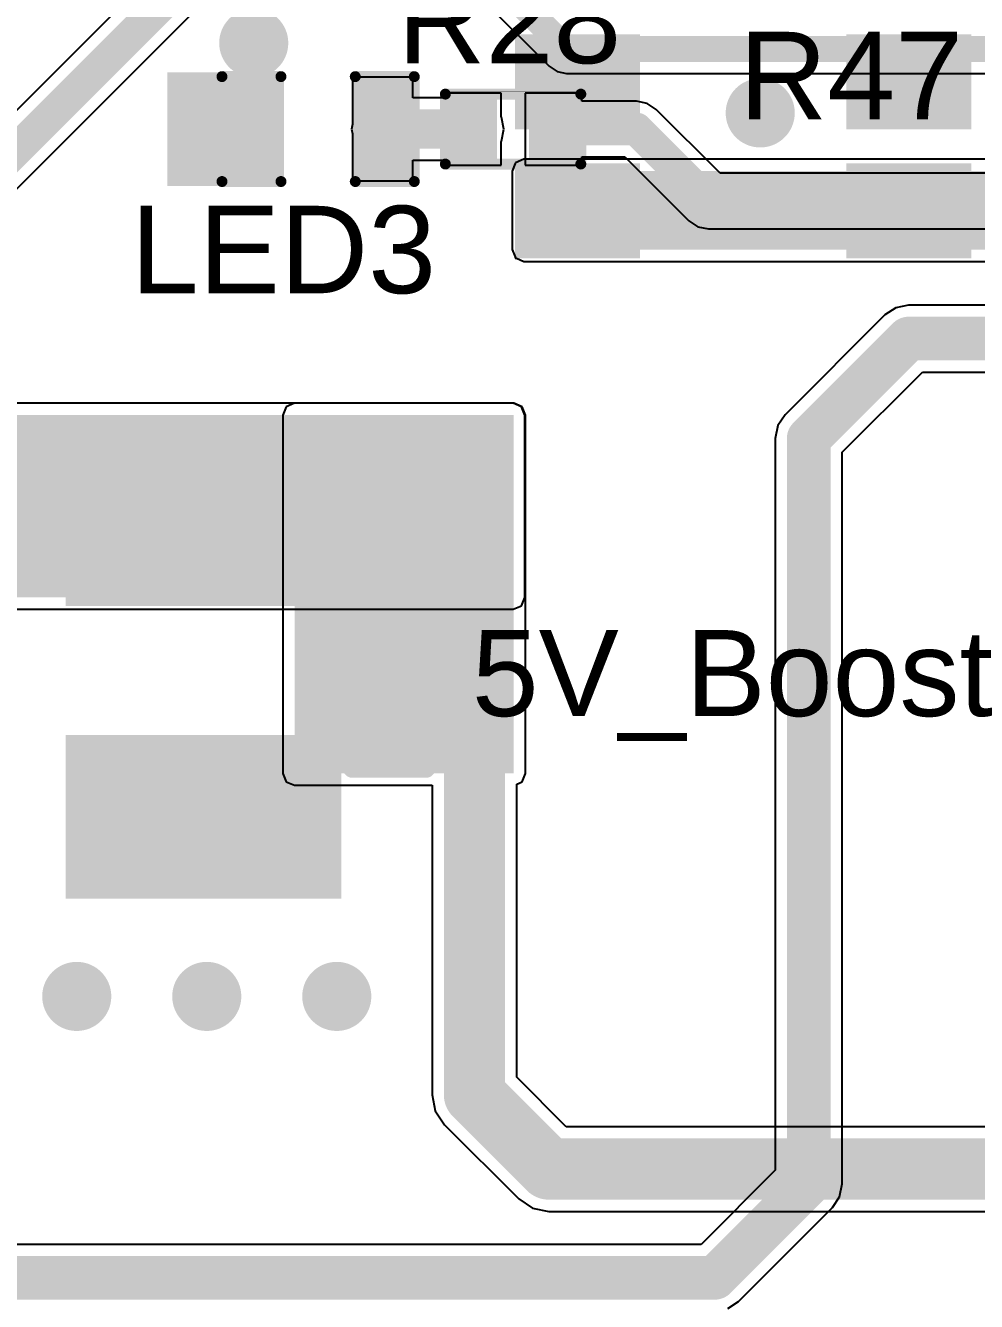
# Model space of a CAD drawing. Header units: millimetres. Extents: x -0.27 to 3.94, y -1.19 to 3.
# Drawn here: x 0.774 to 1.209, y -0.191 to 0.393 of the extents above; entities that cross this region are included whole.
import ezdxf

# ---------------------------------------------------------------- set-up
doc = ezdxf.new("R2010")
doc.units = ezdxf.units.MM
doc.header["$MEASUREMENT"] = 0
for name, color, linetype in [('BottomLayer', 5, 'Continuous'), ('BottomPaste', 16, 'Continuous'), ('BottomSolder', 6, 'Continuous'), ('TopLayer', 1, 'Continuous'), ('TopOverlay', 2, 'Continuous'), ('TopPaste', 8, 'Continuous'), ('TopSolder', 216, 'Continuous'), ('ViaHoleLayer', 16, 'Continuous')]:
    doc.layers.add(name, color=color, linetype=linetype)
doc.styles.add('Arial', font='', dxfattribs={"height": 0.2})
doc.styles.get('Arial').set_extended_font_data('Arial')

# ---------------------------------------------------------------- blocks, each defined once
blk = doc.blocks.new('LED_0603_4')
at = {"layer": 'TopLayer'}
for points in [[(-0.0393699, 0.01968515), (-0.0196849, 0.01968515), (-0.0196849, -0.01968495), (-0.0393699, -0.01968495)], [(0.0196851, 0.01968505), (0.0393701, 0.01968505), (0.0393701, -0.01968505), (0.0196851, -0.01968505)]]:
    blk.add_hatch(color=1, dxfattribs=at).paths.add_polyline_path(points)
at = {"layer": 'TopOverlay'}
blk.add_hatch(color=2, dxfattribs=at).paths.add_polyline_path([(0.0439996, -0.0260002), (0.0689994, -0.0260002), (0.0689994, 0.0259998), (0.0439996, 0.0259998)])
at = {"layer": 'TopPaste'}
for points in [[(-0.0393699, 0.01968515), (-0.0196849, 0.01968515), (-0.0196849, -0.01968495), (-0.0393699, -0.01968495)], [(0.0196851, 0.01968505), (0.0393701, 0.01968505), (0.0393701, -0.01968505), (0.0196851, -0.01968505)]]:
    blk.add_hatch(color=8, dxfattribs=at).paths.add_polyline_path(points)
at = {"layer": 'TopSolder'}
for points in [[(-0.0433699, 0.02368515), (-0.0156849, 0.02368515), (-0.0156849, -0.02368495), (-0.0433699, -0.02368495)], [(0.0156851, 0.02368505), (0.0433701, 0.02368505), (0.0433701, -0.02368505), (0.0156851, -0.02368505)]]:
    blk.add_hatch(color=216, dxfattribs=at).paths.add_polyline_path(points)
at = {"layer": 'TopOverlay', "const_width": 0.005}
for points in [[(-0.044, 0.0240002), (-0.044, -0.0239999)], [(-0.0170002, 0.024), (-0.044, 0.0240002)], [(0.0440001, 0.0239999), (0.017, 0.024)], [(0.0440001, 0.0239999), (0.0440001, -0.0240001)], [(-0.017, -0.024), (-0.044, -0.0239999)], [(0.0440001, -0.0240001), (0.0170002, -0.024)]]:
    blk.add_lwpolyline(points, dxfattribs=at)
at = {"layer": 'TopOverlay', "const_width": 0.0025}
for points in [[(-0.04525, 0.0240002, 1), (-0.04275, 0.0240002, 1)], [(-0.04525, 0.0240002, 1), (-0.04275, 0.0240002, 1)], [(-0.0182502, 0.024, 1), (-0.0157502, 0.024, 1)], [(0.01575, 0.024, 1), (0.01825, 0.024, 1)], [(0.0427501, 0.0239999, 1), (0.0452501, 0.0239999, 1)], [(0.0427501, 0.0239999, 1), (0.0452501, 0.0239999, 1)], [(-0.04525, -0.0239999, 1), (-0.04275, -0.0239999, 1)], [(-0.04525, -0.0239999, 1), (-0.04275, -0.0239999, 1)], [(-0.01825, -0.024, 1), (-0.01575, -0.024, 1)], [(0.0157502, -0.024, 1), (0.0182502, -0.024, 1)], [(0.0427501, -0.0240001, 1), (0.0452501, -0.0240001, 1)], [(0.0427501, -0.0240001, 1), (0.0452501, -0.0240001, 1)]]:
    blk.add_lwpolyline(points, format="xyb", close=True, dxfattribs=at)
blk = doc.blocks.new('TS_1185EC_C_D_B__B_8')
at = {"layer": 'BottomLayer'}
for points in [[(-0.1003937, 0.04724405), (-0.0511811, 0.04724405), (-0.0511811, 0.01181095), (-0.1003937, 0.01181095)], [(0.0511811, 0.04724405), (0.1003937, 0.04724405), (0.1003937, 0.01181095), (0.0511811, 0.01181095)], [(-0.1003937, -0.01181105), (-0.0511811, -0.01181105), (-0.0511811, -0.04724415), (-0.1003937, -0.04724415)], [(0.0511811, -0.01181105), (0.1003937, -0.01181105), (0.1003937, -0.04724415), (0.0511811, -0.04724415)]]:
    blk.add_hatch(color=5, dxfattribs=at).paths.add_polyline_path(points)
at = {"layer": 'BottomPaste'}
for points in [[(-0.1003937, 0.04724405), (-0.0511811, 0.04724405), (-0.0511811, 0.01181095), (-0.1003937, 0.01181095)], [(0.0511811, 0.04724405), (0.1003937, 0.04724405), (0.1003937, 0.01181095), (0.0511811, 0.01181095)], [(-0.1003937, -0.01181105), (-0.0511811, -0.01181105), (-0.0511811, -0.04724415), (-0.1003937, -0.04724415)], [(0.0511811, -0.01181105), (0.1003937, -0.01181105), (0.1003937, -0.04724415), (0.0511811, -0.04724415)]]:
    blk.add_hatch(color=16, dxfattribs=at).paths.add_polyline_path(points)
at = {"layer": 'BottomSolder'}
for points in [[(-0.1043937, 0.05124405), (-0.0471811, 0.05124405), (-0.0471811, 0.00781095), (-0.1043937, 0.00781095)], [(0.0471811, 0.05124405), (0.1043937, 0.05124405), (0.1043937, 0.00781095), (0.0471811, 0.00781095)], [(-0.1043937, -0.00781105), (-0.0471811, -0.00781105), (-0.0471811, -0.05124415), (-0.1043937, -0.05124415)], [(0.0471811, -0.00781105), (0.1043937, -0.00781105), (0.1043937, -0.05124415), (0.0471811, -0.05124415)]]:
    blk.add_hatch(color=6, dxfattribs=at).paths.add_polyline_path(points)
blk = doc.blocks.new('R___0402_75')
at = {"layer": 'TopLayer'}
for points in [[(-0.0275, -0.0125), (-0.0275, 0.0125), (-0.0095, 0.0125), (-0.0095, -0.0125)], [(0.0095, -0.0125), (0.0095, 0.0125), (0.0275, 0.0125), (0.0275, -0.0125)]]:
    blk.add_hatch(color=1, dxfattribs=at).paths.add_polyline_path(points)
at = {"layer": 'TopPaste'}
for points in [[(-0.0275, -0.0125), (-0.0275, 0.0125), (-0.0095, 0.0125), (-0.0095, -0.0125)], [(0.0095, -0.0125), (0.0095, 0.0125), (0.0275, 0.0125), (0.0275, -0.0125)]]:
    blk.add_hatch(color=8, dxfattribs=at).paths.add_polyline_path(points)
at = {"layer": 'TopSolder'}
for points in [[(-0.0296654, -0.0146654), (-0.0296654, 0.0146654), (-0.0073346, 0.0146654), (-0.0073346, -0.0146654)], [(0.0073346, -0.0146654), (0.0073346, 0.0146654), (0.0296654, 0.0146654), (0.0296654, -0.0146654)]]:
    blk.add_hatch(color=216, dxfattribs=at).paths.add_polyline_path(points)
at = {"layer": 'TopOverlay'}
for points, const_width in [([(-0.031, 0.016), (-0.031, -0.016)], 0.005), ([(0.031, 0.016), (-0.031, 0.016)], 0.005), ([(0.031, 0.016), (0.031, -0.016)], 0.005), ([(0.031, -0.016), (-0.031, -0.016)], 0.005), ([(0.032, -0.017), (-0.032, -0.017)], 0.000127)]:
    blk.add_lwpolyline(points, dxfattribs=dict(at, const_width=const_width))
for points, const_width in [([(-0.03225, 0.016, 1), (-0.02975, 0.016, 1)], 0.0025), ([(-0.03225, 0.016, 1), (-0.02975, 0.016, 1)], 0.0025), ([(0.02975, 0.016, 1), (0.03225, 0.016, 1)], 0.0025), ([(0.02975, 0.016, 1), (0.03225, 0.016, 1)], 0.0025), ([(-0.03225, -0.016, 1), (-0.02975, -0.016, 1)], 0.0025), ([(-0.03225, -0.016, 1), (-0.02975, -0.016, 1)], 0.0025), ([(-0.0320317, -0.017, 1), (-0.0319683, -0.017, 1)], 6.35e-05), ([(0.02975, -0.016, 1), (0.03225, -0.016, 1)], 0.0025), ([(0.02975, -0.016, 1), (0.03225, -0.016, 1)], 0.0025), ([(0.0319683, -0.017, 1), (0.0320317, -0.017, 1)], 6.35e-05)]:
    blk.add_lwpolyline(points, format="xyb", close=True, dxfattribs=dict(at, const_width=const_width))
blk = doc.blocks.new('T__________119')
at = {"layer": 'TopLayer'}
blk.add_hatch(color=1, dxfattribs=at).paths.add_polyline_path([(0.015, 0.03), (-0.015, 0.03), (-0.03, 0.015), (-0.03, -0.015), (-0.015, -0.03), (0.015, -0.03), (0.03, -0.015), (0.03, 0.015)])
at = {"layer": 'TopPaste'}
blk.add_hatch(color=8, dxfattribs=at).paths.add_polyline_path([(0.015, 0.03), (-0.015, 0.03), (-0.03, 0.015), (-0.03, -0.015), (-0.015, -0.03), (0.015, -0.03), (0.03, -0.015), (0.03, 0.015)])
at = {"layer": 'TopSolder'}
blk.add_hatch(color=216, dxfattribs=at).paths.add_polyline_path([(0.017, 0.034), (-0.017, 0.034), (-0.034, 0.017), (-0.034, -0.017), (-0.017, -0.034), (0.017, -0.034), (0.034, -0.017), (0.034, 0.017)])
at = {"layer": 'TopOverlay', "const_width": 0.007874}
for points in [[(-0.037, 0.017), (-0.017, 0.037)], [(-0.017, 0.037), (0.017, 0.037)], [(-0.017, 0.037), (0.017, 0.037)], [(0.017, 0.037), (0.037, 0.017)], [(-0.037, -0.017), (-0.037, 0.017)], [(0.037, -0.017), (0.037, 0.017)], [(-0.037, -0.017), (-0.017, -0.037)], [(0.017, -0.037), (0.037, -0.017)], [(-0.017, -0.037), (0.017, -0.037)], [(-0.017, -0.037), (0.017, -0.037)]]:
    blk.add_lwpolyline(points, dxfattribs=at)
at = {"layer": 'TopOverlay', "const_width": 0.003937}
for points in [[(-0.0189685, 0.037, 1), (-0.0150315, 0.037, 1)], [(-0.0189685, 0.037, 1), (-0.0150315, 0.037, 1)], [(-0.0189685, 0.037, 1), (-0.0150315, 0.037, 1)], [(0.0150315, 0.037, 1), (0.0189685, 0.037, 1)], [(0.0150315, 0.037, 1), (0.0189685, 0.037, 1)], [(0.0150315, 0.037, 1), (0.0189685, 0.037, 1)], [(-0.0389685, 0.017, 1), (-0.0350315, 0.017, 1)], [(-0.0389685, 0.017, 1), (-0.0350315, 0.017, 1)], [(0.0350315, 0.017, 1), (0.0389685, 0.017, 1)], [(0.0350315, 0.017, 1), (0.0389685, 0.017, 1)], [(-0.0389685, -0.017, 1), (-0.0350315, -0.017, 1)], [(-0.0389685, -0.017, 1), (-0.0350315, -0.017, 1)], [(0.0350315, -0.017, 1), (0.0389685, -0.017, 1)], [(0.0350315, -0.017, 1), (0.0389685, -0.017, 1)], [(-0.0189685, -0.037, 1), (-0.0150315, -0.037, 1)], [(-0.0189685, -0.037, 1), (-0.0150315, -0.037, 1)], [(-0.0189685, -0.037, 1), (-0.0150315, -0.037, 1)], [(0.0150315, -0.037, 1), (0.0189685, -0.037, 1)], [(0.0150315, -0.037, 1), (0.0189685, -0.037, 1)], [(0.0150315, -0.037, 1), (0.0189685, -0.037, 1)]]:
    blk.add_lwpolyline(points, format="xyb", close=True, dxfattribs=at)
blk = doc.blocks.new('CASE_B_B_218')
at = {"layer": 'BottomLayer'}
for points in [[(-0.03346455, 0.0590551), (-0.03346455, -0.0590551), (-0.10039365, -0.0590551), (-0.10039365, 0.0590551)], [(0.10039375, 0.0590551), (0.10039375, -0.0590551), (0.03346465, -0.0590551), (0.03346465, 0.0590551)]]:
    blk.add_hatch(color=5, dxfattribs=at).paths.add_polyline_path(points)
at = {"layer": 'BottomPaste'}
for points in [[(-0.03346455, 0.0590551), (-0.03346455, -0.0590551), (-0.10039365, -0.0590551), (-0.10039365, 0.0590551)], [(0.10039375, 0.0590551), (0.10039375, -0.0590551), (0.03346465, -0.0590551), (0.03346465, 0.0590551)]]:
    blk.add_hatch(color=16, dxfattribs=at).paths.add_polyline_path(points)
at = {"layer": 'BottomSolder'}
for points in [[(-0.02946455, 0.0630551), (-0.02946455, -0.0630551), (-0.10439365, -0.0630551), (-0.10439365, 0.0630551)], [(0.10439375, 0.0630551), (0.10439375, -0.0630551), (0.02946465, -0.0630551), (0.02946465, 0.0630551)]]:
    blk.add_hatch(color=6, dxfattribs=at).paths.add_polyline_path(points)

msp = doc.modelspace()

# ---------------------------------------------------------------- hatches: boundary and pattern name
at = {"layer": 'BottomLayer'}
h = msp.add_hatch(color=5, dxfattribs=at)
edge = h.paths.add_edge_path()
edge.add_arc((0.878, 0.3852441), 0.011811, 0, 360)
h = msp.add_hatch(color=5, dxfattribs=at)
edge = h.paths.add_edge_path()
edge.add_arc((1.1097953, 0.3532702), 0.011811, 0, 360)
for points in [[(1.0016063, 0.2907558), (1.2485045, 0.2907558), (1.2485045, 0.3266614), (1.0016063, 0.3266614)], [(0.5625005, 0.1850002), (0.9966891, 0.1850002), (0.9966891, 0.2150002), (0.5625005, 0.2150002)], [(0.6250005, 0.131575), (0.9966891, 0.131575), (0.9966891, 0.2150002), (0.6250005, 0.2150002)]]:
    msp.add_hatch(color=5, dxfattribs=at).paths.add_polyline_path(points)
h = msp.add_hatch(color=5, dxfattribs=at)
edge = h.paths.add_edge_path()
edge.add_arc((0.9400005, 0.181), 0.011811, 0, 360)
h = msp.add_hatch(color=5, dxfattribs=at)
edge = h.paths.add_edge_path()
edge.add_arc((0.9800005, 0.181), 0.011811, 0, 360)
h = msp.add_hatch(color=5, dxfattribs=at)
edge = h.paths.add_edge_path()
edge.add_arc((0.9400005, 0.1500002), 0.011811, 0, 360)
h = msp.add_hatch(color=5, dxfattribs=at)
edge = h.paths.add_edge_path()
edge.add_arc((0.9800005, 0.1500002), 0.011811, 0, 360)
h = msp.add_hatch(color=5, dxfattribs=at)
edge = h.paths.add_edge_path()
edge.add_arc((0.797, -0.051), 0.011811, 0, 360)
h = msp.add_hatch(color=5, dxfattribs=at)
edge = h.paths.add_edge_path()
edge.add_arc((0.8565, -0.051), 0.011811, 0, 360)
h = msp.add_hatch(color=5, dxfattribs=at)
edge = h.paths.add_edge_path()
edge.add_arc((0.916, -0.051), 0.011811, 0, 360)
at = {"layer": 'BottomSolder'}
h = msp.add_hatch(color=6, dxfattribs=at)
edge = h.paths.add_edge_path()
edge.add_arc((0.878, 0.3852441), 0.015811, 0, 360)
h = msp.add_hatch(color=6, dxfattribs=at)
edge = h.paths.add_edge_path()
edge.add_arc((1.1097953, 0.3532702), 0.015811, 0, 360)
h = msp.add_hatch(color=6, dxfattribs=at)
edge = h.paths.add_edge_path()
edge.add_arc((0.9400005, 0.181), 0.015811, 0, 360)
h = msp.add_hatch(color=6, dxfattribs=at)
edge = h.paths.add_edge_path()
edge.add_arc((0.9800005, 0.181), 0.015811, 0, 360)
h = msp.add_hatch(color=6, dxfattribs=at)
edge = h.paths.add_edge_path()
edge.add_arc((0.9400005, 0.1500002), 0.015811, 0, 360)
h = msp.add_hatch(color=6, dxfattribs=at)
edge = h.paths.add_edge_path()
edge.add_arc((0.9800005, 0.1500002), 0.015811, 0, 360)
h = msp.add_hatch(color=6, dxfattribs=at)
edge = h.paths.add_edge_path()
edge.add_arc((0.797, -0.051), 0.015811, 0, 360)
h = msp.add_hatch(color=6, dxfattribs=at)
edge = h.paths.add_edge_path()
edge.add_arc((0.8565, -0.051), 0.015811, 0, 360)
h = msp.add_hatch(color=6, dxfattribs=at)
edge = h.paths.add_edge_path()
edge.add_arc((0.916, -0.051), 0.015811, 0, 360)
at = {"layer": 'TopLayer'}
h = msp.add_hatch(color=1, dxfattribs=at)
edge = h.paths.add_edge_path()
edge.add_arc((0.878, 0.3852441), 0.011811, 0, 360)
h = msp.add_hatch(color=1, dxfattribs=at)
edge = h.paths.add_edge_path()
edge.add_arc((1.1097953, 0.3532702), 0.011811, 0, 360)
msp.add_hatch(color=1, dxfattribs=at).paths.add_polyline_path([(0.8966671, 0.0510002), (0.9969999, 0.0510002), (0.9969999, 0.215), (0.8966671, 0.215)])
h = msp.add_hatch(color=1, dxfattribs=at)
edge = h.paths.add_edge_path()
edge.add_arc((0.9400005, 0.181), 0.011811, 0, 360)
h = msp.add_hatch(color=1, dxfattribs=at)
edge = h.paths.add_edge_path()
edge.add_arc((0.9800005, 0.181), 0.011811, 0, 360)
h = msp.add_hatch(color=1, dxfattribs=at)
edge = h.paths.add_edge_path()
edge.add_arc((0.9400005, 0.1500002), 0.011811, 0, 360)
h = msp.add_hatch(color=1, dxfattribs=at)
edge = h.paths.add_edge_path()
edge.add_arc((0.9800005, 0.1500002), 0.011811, 0, 360)
h = msp.add_hatch(color=1, dxfattribs=at)
edge = h.paths.add_edge_path()
edge.add_arc((0.797, -0.051), 0.011811, 0, 360)
h = msp.add_hatch(color=1, dxfattribs=at)
edge = h.paths.add_edge_path()
edge.add_arc((0.8565, -0.051), 0.011811, 0, 360)
h = msp.add_hatch(color=1, dxfattribs=at)
edge = h.paths.add_edge_path()
edge.add_arc((0.916, -0.051), 0.011811, 0, 360)
at = {"layer": 'TopSolder'}
h = msp.add_hatch(color=216, dxfattribs=at)
edge = h.paths.add_edge_path()
edge.add_arc((0.878, 0.3852441), 0.015811, 0, 360)
h = msp.add_hatch(color=216, dxfattribs=at)
edge = h.paths.add_edge_path()
edge.add_arc((1.1097953, 0.3532702), 0.015811, 0, 360)
h = msp.add_hatch(color=216, dxfattribs=at)
edge = h.paths.add_edge_path()
edge.add_arc((0.9400005, 0.181), 0.015811, 0, 360)
h = msp.add_hatch(color=216, dxfattribs=at)
edge = h.paths.add_edge_path()
edge.add_arc((0.9800005, 0.181), 0.015811, 0, 360)
h = msp.add_hatch(color=216, dxfattribs=at)
edge = h.paths.add_edge_path()
edge.add_arc((0.9400005, 0.1500002), 0.015811, 0, 360)
h = msp.add_hatch(color=216, dxfattribs=at)
edge = h.paths.add_edge_path()
edge.add_arc((0.9800005, 0.1500002), 0.015811, 0, 360)
h = msp.add_hatch(color=216, dxfattribs=at)
edge = h.paths.add_edge_path()
edge.add_arc((0.797, -0.051), 0.015811, 0, 360)
h = msp.add_hatch(color=216, dxfattribs=at)
edge = h.paths.add_edge_path()
edge.add_arc((0.8565, -0.051), 0.015811, 0, 360)
h = msp.add_hatch(color=216, dxfattribs=at)
edge = h.paths.add_edge_path()
edge.add_arc((0.916, -0.051), 0.015811, 0, 360)
at = {"layer": 'ViaHoleLayer'}
h = msp.add_hatch(color=16, dxfattribs=at)
edge = h.paths.add_edge_path()
edge.add_arc((0.878, 0.3852441), 0.0059055, 0, 360)
h = msp.add_hatch(color=16, dxfattribs=at)
edge = h.paths.add_edge_path()
edge.add_arc((1.1097953, 0.3532702), 0.0059055, 0, 360)
h = msp.add_hatch(color=16, dxfattribs=at)
edge = h.paths.add_edge_path()
edge.add_arc((0.9400005, 0.181), 0.0059055, 0, 360)
h = msp.add_hatch(color=16, dxfattribs=at)
edge = h.paths.add_edge_path()
edge.add_arc((0.9800005, 0.181), 0.0059055, 0, 360)
h = msp.add_hatch(color=16, dxfattribs=at)
edge = h.paths.add_edge_path()
edge.add_arc((0.9400005, 0.1500002), 0.0059055, 0, 360)
h = msp.add_hatch(color=16, dxfattribs=at)
edge = h.paths.add_edge_path()
edge.add_arc((0.9800005, 0.1500002), 0.0059055, 0, 360)
h = msp.add_hatch(color=16, dxfattribs=at)
edge = h.paths.add_edge_path()
edge.add_arc((0.797, -0.051), 0.0059055, 0, 360)
h = msp.add_hatch(color=16, dxfattribs=at)
edge = h.paths.add_edge_path()
edge.add_arc((0.8565, -0.051), 0.0059055, 0, 360)
h = msp.add_hatch(color=16, dxfattribs=at)
edge = h.paths.add_edge_path()
edge.add_arc((0.916, -0.051), 0.0059055, 0, 360)

# ---------------------------------------------------------------- linework, layer by layer
at = {"layer": 'BottomLayer'}
for p, q in [((0.9976063, 0.3300705), (0.9961943, 0.3266615)), ((0.9976553, 0.3301889), (0.9976063, 0.3301889)), ((0.9976063, 0.3301889), (0.9976063, 0.3300705)), ((0.9977794, 0.3304884), (0.9976553, 0.3301889)), ((1.0016063, 0.3320735), (0.9977794, 0.3304884)), ((1.2248719, 0.3320735), (1.0016063, 0.3320735)), ((0.9961943, 0.3266615), (0.9961943, 0.2907558)), ((0.9961943, 0.2907558), (0.9976063, 0.2873468)), ((0.9976063, 0.2873468), (0.9976063, 0.2867559)), ((0.9976063, 0.2867559), (0.9981971, 0.2867559)), ((0.9981971, 0.2867559), (1.0016063, 0.2853438)), ((1.0016063, 0.2853438), (1.2657171, 0.2853438)), ((1.171816, 0.2641399), (1.1668543, 0.2608246)), ((1.1776687, 0.2653041), (1.171816, 0.2641399)), ((1.2579356, 0.2653041), (1.1776687, 0.2653041)), ((1.1668543, 0.2608246), (1.1211856, 0.2151559)), ((1.1472939, 0.1980066), (1.1840036, 0.2347163)), ((1.1840036, 0.2347163), (1.2606657, 0.2347163)), ((0.9966891, 0.2204122), (0.7623652, 0.2204122)), ((1.000516, 0.2188271), (0.9966891, 0.2204122)), ((1.0021011, 0.2150002), (1.000516, 0.2188271)), ((1.0021011, 0.131575), (1.0021011, 0.2150002)), ((1.1178703, 0.2101942), (1.1167061, 0.2043415)), ((1.1211856, 0.2151559), (1.1178703, 0.2101942)), ((1.1167061, 0.2043415), (1.1167061, -0.1304614)), ((1.1472939, -0.1367963), (1.1472939, 0.1980066)), ((1.000516, 0.1277481), (1.0021011, 0.131575)), ((0.6250005, 0.126163), (0.9966891, 0.126163)), ((0.9966891, 0.126163), (1.000516, 0.1277481)), ((1.1167061, -0.1304614), (1.0827145, -0.164453)), ((1.1461297, -0.142649), (1.1472939, -0.1367963)), ((1.1428144, -0.1476107), (1.1461297, -0.142649)), ((1.0998638, -0.1905613), (1.1428144, -0.1476107)), ((1.0827145, -0.164453), (0.2927866, -0.164453)), ((1.0949021, -0.1938766), (1.0998638, -0.1905613))]:
    msp.add_line(p, q, dxfattribs=at)
at = {"layer": 'BottomLayer', "const_width": 0.02}
for points in [[(1.132, 0.2043415), (1.1776687, 0.2500102)], [(1.1776687, 0.2500102), (1.2606657, 0.2500102)], [(1.132, -0.1367963), (1.132, 0.2043415)], [(1.0890494, -0.1797469), (1.132, -0.1367963)], [(0.3822898, -0.1797469), (1.0890494, -0.1797469)]]:
    msp.add_lwpolyline(points, dxfattribs=at)
at = {"layer": 'BottomLayer', "const_width": 0.01}
for points in [[(1.1726687, 0.2500102, 1), (1.1826687, 0.2500102, 1)], [(1.1726687, 0.2500102, 1), (1.1826687, 0.2500102, 1)], [(1.127, 0.2043415, 1), (1.137, 0.2043415, 1)], [(1.127, 0.2043415, 1), (1.137, 0.2043415, 1)], [(1.127, -0.1367963, 1), (1.137, -0.1367963, 1)], [(1.127, -0.1367963, 1), (1.137, -0.1367963, 1)], [(1.0840494, -0.1797469, 1), (1.0940494, -0.1797469, 1)], [(1.0840494, -0.1797469, 1), (1.0940494, -0.1797469, 1)]]:
    msp.add_lwpolyline(points, format="xyb", close=True, dxfattribs=at)
at = {"layer": 'TopLayer'}
for p, q in [((0.887189, 0.472213), (0.7433941, 0.3284181)), ((0.9245077, 0.4632656), (1.0131773, 0.3745961)), ((0.765151, 0.314127), (0.905213, 0.454189)), ((1.0131773, 0.3745961), (1.0131775, 0.3745958)), ((1.0131775, 0.3745958), (1.0168161, 0.3721646)), ((0.9508348, 0.369559), (0.9231498, 0.369559)), ((0.9231498, 0.369559), (0.9231498, 0.348045)), ((0.9508348, 0.3601484), (0.9508348, 0.369559)), ((1.0168161, 0.3721646), (1.0211081, 0.3713109)), ((1.0211081, 0.3713109), (1.247209, 0.3713109)), ((0.9911891, 0.3623741), (0.9651891, 0.3623741)), ((0.9651891, 0.3623741), (0.9651891, 0.3601484)), ((0.9911891, 0.3516175), (0.9911891, 0.3623741)), ((1.0281891, 0.3623741), (1.0021891, 0.3623741)), ((1.0021891, 0.3623741), (1.0021891, 0.3293741)), ((1.0281891, 0.358619), (1.0281891, 0.3623741)), ((0.9651891, 0.3601484), (0.9508348, 0.3601484)), ((1.0531856, 0.358619), (1.0281891, 0.358619)), ((1.0580629, 0.3576489), (1.0531856, 0.358619)), ((1.0621976, 0.3548861), (1.0580629, 0.3576489)), ((0.9913768, 0.3513366), (0.9911891, 0.3516175)), ((0.9924634, 0.3458741), (0.9913768, 0.3513366)), ((1.0913904, 0.3256933), (1.0621976, 0.3548861)), ((0.9231498, 0.348045), (0.9227179, 0.345874)), ((0.9227179, 0.345874), (0.9231498, 0.343703)), ((0.9913768, 0.3404116), (0.9924634, 0.3458741)), ((0.9231498, 0.343703), (0.9231498, 0.322189)), ((0.9911891, 0.3401307), (0.9913768, 0.3404116)), ((0.9911891, 0.3293741), (0.9911891, 0.3401307)), ((1.0281891, 0.3293741), (1.0281891, 0.3331292)), ((1.0281891, 0.3331292), (1.0479065, 0.3331292)), ((1.0479065, 0.3331292), (1.0770993, 0.3039364)), ((0.9508348, 0.322189), (0.9508348, 0.3315998)), ((0.9508348, 0.3315998), (0.9651891, 0.3315998)), ((0.9651891, 0.3315998), (0.9651891, 0.3293741)), ((0.9651891, 0.3293741), (0.9911891, 0.3293741)), ((1.0021891, 0.3293741), (1.0281891, 0.3293741)), ((0.9231498, 0.322189), (0.9508348, 0.322189)), ((1.2334614, 0.3256933), (1.0913904, 0.3256933)), ((1.0770993, 0.3039364), (1.081234, 0.3011736)), ((1.081234, 0.3011736), (1.0861113, 0.3002035)), ((1.0861113, 0.3002035), (1.321358, 0.3002035)), ((0.8928402, 0.2188269), (0.8912551, 0.215)), ((0.8966671, 0.220412), (0.8928402, 0.2188269)), ((0.997, 0.220412), (0.8966671, 0.220412)), ((1.0008269, 0.2188269), (0.997, 0.220412)), ((1.002412, 0.215), (1.0008269, 0.2188269)), ((0.8912551, 0.215), (0.8912551, 0.0510002)), ((1.002412, 0.0510002), (1.002412, 0.215)), ((0.8912551, 0.0510002), (0.8928402, 0.0471733)), ((0.8928402, 0.0471733), (0.8966671, 0.0455882)), ((0.9983722, 0.0461566), (1.0008269, 0.0471733)), ((1.0008269, 0.0471733), (1.002412, 0.0510002)), ((0.8966671, 0.0455882), (0.9596278, 0.0455882)), ((0.9596278, 0.0455882), (0.9596278, -0.096)), ((0.9983722, -0.0879758), (0.9983722, 0.0461566)), ((1.0210242, -0.1106278), (0.9983722, -0.0879758)), ((0.9596278, -0.096), (0.9611024, -0.1034134)), ((0.9611024, -0.1034134), (0.9653018, -0.1096982)), ((0.9653018, -0.1096982), (0.9993018, -0.1436982)), ((1.241, -0.1106278), (1.0210242, -0.1106278)), ((0.9993018, -0.1436982), (1.0055866, -0.1478976)), ((1.0055866, -0.1478976), (1.013, -0.1493722)), ((1.013, -0.1493722), (1.241, -0.1493722))]:
    msp.add_line(p, q, dxfattribs=at)
for points, const_width in [([(0.7524061, 0.3194061), (0.904, 0.471)], 0.015), ([(0.9324383, 0.4711962), (1.0211081, 0.3825264)], 0.012), ([(1.0211081, 0.3825264), (1.2518547, 0.3825264)], 0.012), ([(0.9369923, 0.345874), (0.9369924, 0.3458741)], 0.018), ([(0.9369924, 0.3458741), (0.9781891, 0.3458741)], 0.018), ([(1.0151891, 0.3458741), (1.0531856, 0.3458741)], 0.015), ([(1.0531856, 0.3458741), (1.0861113, 0.3129484)], 0.015), ([(1.0861113, 0.3129484), (1.3684876, 0.3129484)], 0.015), ([(0.979, 0.1489997), (0.9800005, 0.1500002)], 0.028), ([(0.979, -0.096), (0.979, 0.1489997)], 0.028), ([(0.9400005, 0.0900002), (0.9425005, 0.0925002)], 0.028), ([(0.979, -0.096), (1.013, -0.13)], 0.028), ([(1.013, -0.13), (1.241, -0.13)], 0.028)]:
    msp.add_lwpolyline(points, dxfattribs=dict(at, const_width=const_width))
for points, const_width in [([(1.0181081, 0.3825264, 1), (1.0241081, 0.3825264, 1)], 0.006), ([(1.0181081, 0.3825264, 1), (1.0241081, 0.3825264, 1)], 0.006), ([(0.9324923, 0.345874, 1), (0.9414923, 0.345874, 1)], 0.009), ([(0.9324924, 0.3458741, 1), (0.9414924, 0.3458741, 1)], 0.009), ([(0.9324924, 0.3458741, 1), (0.9414924, 0.3458741, 1)], 0.009), ([(0.9736891, 0.3458741, 1), (0.9826891, 0.3458741, 1)], 0.009), ([(1.0114391, 0.3458741, 1), (1.0189391, 0.3458741, 1)], 0.0075), ([(1.0494356, 0.3458741, 1), (1.0569356, 0.3458741, 1)], 0.0075), ([(1.0494356, 0.3458741, 1), (1.0569356, 0.3458741, 1)], 0.0075), ([(1.0823613, 0.3129484, 1), (1.0898613, 0.3129484, 1)], 0.0075), ([(1.0823613, 0.3129484, 1), (1.0898613, 0.3129484, 1)], 0.0075), ([(0.9730005, 0.1500002, 1), (0.9870005, 0.1500002, 1)], 0.014), ([(0.972, 0.1489997, 1), (0.986, 0.1489997, 1)], 0.014), ([(0.972, 0.1489997, 1), (0.986, 0.1489997, 1)], 0.014), ([(0.9355005, 0.0925002, 1), (0.9495005, 0.0925002, 1)], 0.014), ([(0.9330005, 0.0900002, 1), (0.9470005, 0.0900002, 1)], 0.014), ([(0.972, -0.096, 1), (0.986, -0.096, 1)], 0.014), ([(0.972, -0.096, 1), (0.986, -0.096, 1)], 0.014), ([(1.006, -0.13, 1), (1.02, -0.13, 1)], 0.014), ([(1.006, -0.13, 1), (1.02, -0.13, 1)], 0.014)]:
    msp.add_lwpolyline(points, format="xyb", close=True, dxfattribs=dict(at, const_width=const_width))

# ---------------------------------------------------------------- block references
for name, p in [('TS_1185EC_C_D_B__B_8', (1.102, 0.338)), ('T__________119', (0.9400005, 0.0900002))]:
    msp.add_blockref(name, p)
for name, p, rotation in [('LED_0603_4', (0.9074649, 0.3458741), 180), ('R___0402_75', (0.9966891, 0.3458741), 180), ('CASE_B_B_218', (0.8550005, 0.0981105), 270)]:
    msp.add_blockref(name, p, dxfattribs=dict(rotation=rotation))

# ---------------------------------------------------------------- texts
at = {"layer": 'TopOverlay', "style": 'Arial'}
for s, p in [('R28', (0.9436839, 0.3760065)), ('R47', (1.1001158, 0.3503767)), ('LED3', (0.8216904, 0.2707623))]:
    msp.add_text(s, height=0.04, dxfattribs=at).set_placement(p)
msp.add_text('5V_Boost', height=0.0393701, rotation=360, dxfattribs=at).set_placement((0.9777957, 0.0772676))

doc.saveas('drawing.dxf')
